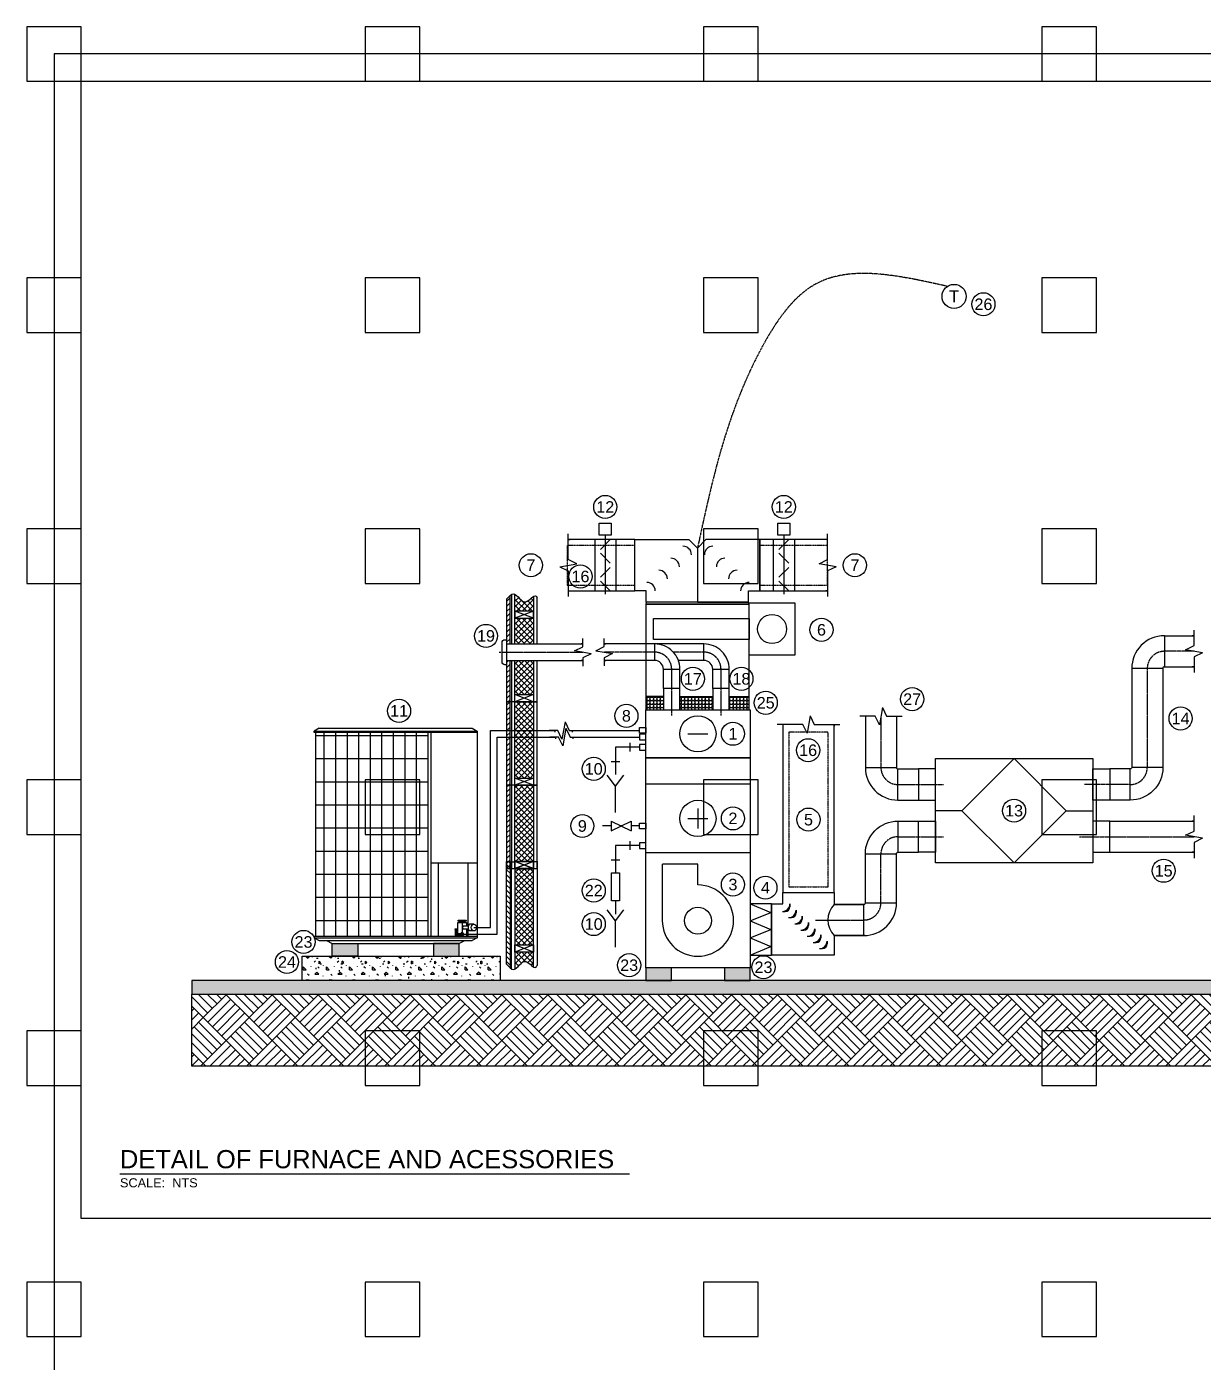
# Model space of a CAD drawing. Header units: millimetres. Extents: x -265298 to 39086, y 16803 to 136893.
# Drawn here: x -53547 to -40405, y 76256 to 91173 of the extents above; entities that cross this region are included whole.
import ezdxf
from ezdxf.enums import TextEntityAlignment as Align
from ezdxf.lldxf.tags import DXFTag

# ---------------------------------------------------------------- set-up
doc = ezdxf.new("R2010")
doc.units = ezdxf.units.MM
doc.header["$LTSCALE"] = 25
doc.linetypes.add('schedules_symbols_notes$0$CENTER2', pattern=[1.125, 0.75, -0.125, 0.125, -0.125])
doc.linetypes.add('schedules_symbols_notes$0$HIDDEN2', pattern=[0.1875, 0.125, -0.0625])
for name, color, linetype in [('schedules_symbols_notes$0$M-ANNO', 11, 'Continuous'), ('schedules_symbols_notes$0$M-CENTER', 33, 'schedules_symbols_notes$0$CENTER2'), ('schedules_symbols_notes$0$M-CONTROLWIRING', 140, 'schedules_symbols_notes$0$CENTER2'), ('schedules_symbols_notes$0$M-DETAIL CLR11', 11, 'Continuous'), ('schedules_symbols_notes$0$M-EQUIPMENT', 3, 'Continuous'), ('schedules_symbols_notes$0$M-HVAC-EXHS-DUCT', 5, 'Continuous'), ('schedules_symbols_notes$0$M-HVAC-RETN-DUCT', 1, 'Continuous'), ('schedules_symbols_notes$0$M-HVAC-SUPP-DUCT', 4, 'Continuous'), ('schedules_symbols_notes$0$M-HVAC-TSTAT', 4, 'Continuous'), ('schedules_symbols_notes$0$M-LEN-ELEV', 7, 'Continuous'), ('schedules_symbols_notes$0$M-PIPE-REFR', 3, 'Continuous'), ('schedules_symbols_notes$0$P-COND-DRAIN', 3, 'schedules_symbols_notes$0$CONDENSATE_DRAIN'), ('schedules_symbols_notes$0$P-NGAS', 2, 'schedules_symbols_notes$0$NAT_GAS')]:
    doc.layers.add(name, color=color, linetype=linetype)
doc.styles.add('schedules_symbols_notes$0$RDZENG', font='micross.ttf', dxfattribs={"height": 2})
doc.styles.add('schedules_symbols_notes$0$RDZENG_0.25', font='micross.ttf', dxfattribs={"height": 4})
doc.styles.add('schedules_symbols_notes$0$Standard', font='arial.ttf')
tags = doc.linetypes.add('schedules_symbols_notes$0$CONDENSATE_DRAIN', pattern='A,2,-0.2,["CD",schedules_symbols_notes$0$Standard,S=0.08,R=0,X=-0.08,Y=-0.04],-0.2', length=2.4).pattern_tags.tags
tags[6] = DXFTag(74, 10)
tags = doc.linetypes.add('schedules_symbols_notes$0$NAT_GAS', pattern='A,2,-0.1,["G",schedules_symbols_notes$0$Standard,S=0.08,R=0,X=0,Y=-0.04],-0.2', length=2.3).pattern_tags.tags
tags[6] = DXFTag(74, 10)
pattern_1 = [(315, (-66715.66, 76651.626), (38.709612, -9e-15), [15.87566, -38.868]), (0, (-66704.435, 76640.4), (38.7096, 38.7096), [16.25803, -22.45157]), (45, (-66688.177, 76640.4), (0, 38.709612), [15.87566, -38.868]), (135, (-66676.95, 76667.884), (-38.709612, 5e-15), [15.87566, -38.868]), (225, (-66704.435, 76679.11), (-7e-15, -38.709612), [15.87566, -38.868]), (270, (-66715.66, 76667.884), (38.7096, -38.7096), [16.25803, -22.45157])]
pattern_2 = [(0, (-66715.66, 76769), (258.064, 258.064), [32.258, -225.806]), (90, (-66715.66, 76769), (-258.064, 258.064), [32.258, -225.806]), (135, (-66683.4, 76769.01), (-258.064, 2e-14), [45.6197, -319.338]), (0, (-66683.4, 76914.17), (258.064, 258.064), [32.258, -225.806]), (45, (-66667.27, 76898.04), (0, 258.064), [22.8098, -342.1478]), (135, (-66667.27, 76898.04), (-258.064, 2e-14), [22.8098, -342.1478]), (0, (-66586.63, 76978.69), (258.064, 258.064), [45.6197, -212.4443]), (45, (-66586.63, 76978.69), (0, 258.064), [32.258, -332.6996]), (135, (-66541.01, 76978.69), (-258.064, 2e-14), [32.258, -332.6996]), (90, (-66538.24, 76833.53), (-258.064, 258.064), [32.258, -225.806]), (45, (-66538.24, 76833.53), (0, 258.064), [22.8098, -342.1478]), (135, (-66522.11, 76849.65), (-258.064, 2e-14), [22.8098, -342.1478]), (0, (-66683.4, 76833.53), (258.064, 258.064), [16.129, -216.1286]), (0, (-66489.85, 76898.04), (258.064, 258.064), [16.129, -216.1286]), (90, (-66570.5, 76930.3), (-258.064, 258.064), [16.129, -216.1286]), (135, (-66538.24, 76785.14), (-258.064, 2e-14), [22.8098, -342.1478]), (135, (-66651.14, 76962.56), (-258.064, 2e-14), [22.8098, -342.1478]), (45, (-66594.7, 76853.69), (0, 258.064), [22.8098, -342.1478]), (90, (-66626.95, 76801.27), (-258.064, 258.064), [4.0322, -254.0317]), (90, (-66614.85, 76910.14), (-258.064, 258.064), [4.0322, -254.0317]), (90, (-66493.9, 76954.5), (-258.064, 258.064), [4.0322, -254.0317]), (90, (-66489.85, 76817.4), (-258.064, 258.064), [4.0322, -254.0317])]

# ---------------------------------------------------------------- blocks, each defined once
blk = doc.blocks.new('*U319')
at = {"layer": 'Defpoints'}
blk.add_lwpolyline([(-304.8, -304.8), (304.8, -304.8), (304.8, 304.8), (-304.8, 304.8)], close=True, dxfattribs=at)
blk = doc.blocks.new('*U321')
at = {"layer": 'Defpoints', "color": 0, "linetype": 'ByBlock', "lineweight": -2, "transparency": 16777216}
for p in [(0, 28041), (3780, 28041), (7559, 28041), (11339, 28041), (0, 25237), (3780, 25237), (7559, 25237), (11339, 25237), (0, 22433), (3780, 22433), (7559, 22433), (11339, 22433), (0, 19629), (3780, 19629), (7559, 19629), (11339, 19629), (0, 16825), (3780, 16825), (7559, 16825), (11339, 16825), (0, 14021), (3780, 14021), (7559, 14021), (11339, 14021)]:
    blk.add_blockref('*U319', p, dxfattribs=at)
blk = doc.blocks.new('schedules_symbols_notes$0$A$C5ACE41DD')
h = blk.add_hatch()
h.set_pattern_fill('INSULATION', color=256, scale=10, style=0)
h.set_pattern_definition([(45, (-14703.144, -5394.925), (-25.14472, 25.14472), []), (135, (-14703.144, -5394.925), (-25.14472, -25.14472), [])])
h.paths.add_polyline_path([(82, 734), (-82, 734), (-82, 63), (82, 63)])
edge = h.paths.add_edge_path()
edge.add_line((82, 796), (82, 928))
edge.add_spline(control_points=[(82, 928), (62, 917), (-2, 833), (-52, 930), (-82, 945)], knot_values=[91.647441, 91.647441, 91.647441, 91.647441, 165.163231, 279.58537, 279.58537, 279.58537, 279.58537], degree=3, periodic=0)
edge.add_line((-82, 945), (-82, 796))
edge.add_line((-82, 796), (82, 796))
h = blk.add_hatch()
h.set_pattern_fill('ANSI31', color=256, scale=10, style=0)
h.set_pattern_definition([(45, (-14703.144, -5394.925), (-22.45064, 22.45064), [])])
edge = h.paths.add_edge_path()
edge.add_line((-156, 902), (-156, 0))
edge.add_line((-156, 0), (-125, 0))
edge.add_line((-125, 0), (-125, 935))
for p, q in [((82, 734), (-82, 796)), ((82, 796), (-82, 734)), ((82, 63), (-82, 0)), ((82, 0), (-82, 63))]:
    blk.add_line(p, q)
for points in [[(-113, 943), (-113, 2), (-82, 2), (-82, 945)], [(-156, 902), (-156, 0), (-125, 0), (-125, 935)], [(82, 928), (82, 0), (113, 0), (113, 913)]]:
    blk.add_lwpolyline(points)
for points in [[(82, 796), (-82, 796), (-82, 734), (82, 734)], [(82, 0), (-82, 0), (-82, 63), (82, 63)]]:
    blk.add_lwpolyline(points, close=True)
blk.add_spline([(-156, 902), (-93, 948), (14, 879), (103, 928), (113, 913)], degree=3)
blk = doc.blocks.new('*U212')
for p, q in [((7, 0), (-2, 0)), ((8.47, -3.03), (7, 0)), ((9.53, 3.03), (8.47, -3.03)), ((9.53, 3.03), (11, 0)), ((11, 0), (20, 0))]:
    blk.add_line(p, q)
at = {"layer": 'Defpoints', "color": 123}
for p, q in [((0, 0), (0, -0.64)), ((18, 0), (18, -0.64))]:
    blk.add_line(p, q, dxfattribs=at)
blk = doc.blocks.new('schedules_symbols_notes$0$PIPE ELBOW')
at = {"linetype": 'Continuous'}
for p, q in [((-1.5, 5), (1.5, 5)), ((5, 1.5), (5, -1.5))]:
    blk.add_line(p, q, dxfattribs=at)
blk = doc.blocks.new('schedules_symbols_notes$0$A$C5ACE2627')
at = {"layer": 'schedules_symbols_notes$0$M-LEN-ELEV', "color": 0}
for p, q in [((-13.25, 37.25), (-14.12, 36.75)), ((-13.25, 37.25), (13.25, 37.25)), ((13.25, 37.25), (14.12, 36.75)), ((-14.12, 36.5), (-14.12, 36.75)), ((-13.88, 36.5), (-13.88, 1.25)), ((14.12, 36.75), (14.12, 36.5)), ((14.12, 36.5), (14.12, 1)), ((-14.12, 1.25), (-14.12, 1)), ((-14.12, 1), (-13.25, 0.5)), ((-12, 0.5), (-11, 0)), ((-11, 0), (11, 0)), ((12, 0.5), (11, 0)), ((14.12, 1), (13.25, 0.5))]:
    blk.add_line(p, q, dxfattribs=at)
at = {"layer": 'schedules_symbols_notes$0$M-LEN-ELEV', "color": 11}
for p, q in [((-14.12, 36.75), (14.12, 36.75)), ((14.12, 36.5), (-14.12, 36.5)), ((-13.88, 36), (5.56, 36)), ((-12.44, 36.5), (-12.44, 1.25)), ((-10.44, 36.5), (-10.44, 1.25)), ((-8.44, 36.5), (-8.44, 1.25)), ((-6.44, 36.5), (-6.44, 1.25)), ((-4.44, 36.5), (-4.44, 1.25)), ((-2.44, 36.5), (-2.44, 1.25)), ((-0.44, 36.5), (-0.44, 1.25)), ((1.56, 36.5), (1.56, 1.25)), ((3.56, 36.5), (3.56, 1.25)), ((5.56, 36.5), (5.56, 1.25)), ((6.06, 36.5), (6.06, 1.25)), ((-13.88, 32), (5.56, 32)), ((-13.88, 28), (5.56, 28)), ((-13.88, 24), (5.56, 24)), ((-13.88, 20), (5.56, 20)), ((-13.88, 16), (5.56, 16)), ((14.12, 13.88), (6.06, 13.88)), ((7.34, 13.88), (7.34, 1.24)), ((-13.88, 12), (5.56, 12)), ((12.5, 13.87), (12.5, 3)), ((-13.88, 8), (5.56, 8)), ((-13.88, 4), (5.56, 4)), ((10.34, 2.54), (10.34, 2.41)), ((10.39, 2.41), (10.39, 2.37)), ((10.46, 2.37), (10.46, 1.25)), ((10.53, 2.41), (10.53, 2.37)), ((10.57, 2.54), (10.57, 2.41)), ((10.89, 3.84), (12.09, 3.84)), ((11.06, 4.04), (11.06, 3.84)), ((11.51, 3.63), (11.51, 1.84)), ((12.56, 3), (11.68, 3)), ((12.56, 2.5), (11.68, 2.5)), ((11.91, 4.04), (11.91, 3.84)), ((12.09, 3.84), (12.09, 3.84)), ((12.5, 2.5), (12.5, 1.27)), ((13.53, 3.34), (12.78, 3.34)), ((-14.12, 1.25), (14.12, 1.25)), ((-14.12, 1), (14.12, 1)), ((-13.25, 0.5), (13.25, 0.5)), ((11.27, 1.69), (10.52, 1.69)), ((11.27, 1.44), (10.52, 1.44)), ((11.59, 1.84), (11.34, 1.84)), ((11.59, 1.29), (11.34, 1.29)), ((13.53, 2.16), (12.78, 2.16))]:
    blk.add_line(p, q, dxfattribs=at)
for points in [[(10.65, 1.69), (10.65, 2.37), (10.27, 2.37), (10.27, 1.25), (10.65, 1.25), (10.65, 1.44)], [(10.74, 1.69), (10.74, 3.63), (12.27, 3.63), (12.27, 3)], [(12.27, 2.5), (12.27, 1.25)]]:
    blk.add_lwpolyline(points, dxfattribs=at)
for points in [[(10.31, 2.54), (10.6, 2.54), (10.6, 2.41), (10.31, 2.41)], [(10.78, 4.04), (12.18, 4.04), (12.18, 3.84), (10.78, 3.84)], [(10.97, 3.63), (12, 3.63), (12, 3.84), (10.97, 3.84)]]:
    blk.add_lwpolyline(points, close=True, dxfattribs=at)
for centre, radius, start, end in [((11.91, 2.75), 0.341, 132.8158, 227.1842), ((13.33, 2.75), 0.806, 133.2894, 226.7106), ((10.69, 1.57), 0.206, 142.7309, 217.2691), ((11.76, 1.57), 0.504, 147.0591, 212.9409)]:
    blk.add_arc(centre, radius, start, end, dxfattribs=at)
for centre, major_axis, ratio in [((13.53, 2.75), (0, -0.587), 0.767144), ((11.59, 1.57), (0, -0.274), 0.416927)]:
    blk.add_ellipse(centre, major_axis=major_axis, ratio=ratio, dxfattribs=at)
blk = doc.blocks.new('*U211')
for p, q in [((1, 0), (-2, 0)), ((2.47, -3.03), (1, 0)), ((3.53, 3.03), (2.47, -3.03)), ((3.53, 3.03), (5, 0)), ((5, 0), (8, 0))]:
    blk.add_line(p, q)
at = {"layer": 'Defpoints', "color": 123}
for p, q in [((0, 0), (0, -0.64)), ((6, 0), (6, -0.64))]:
    blk.add_line(p, q, dxfattribs=at)
blk = doc.blocks.new('schedules_symbols_notes$0$KEYED NOTE_0.25')
at = {"layer": 'schedules_symbols_notes$0$M-ANNO'}
blk.add_circle((0, 0), 4, dxfattribs=at)
at = {"layer": 'schedules_symbols_notes$0$M-ANNO', "style": 'schedules_symbols_notes$0$RDZENG_0.25'}
blk.add_attdef('#', text='', height=4, dxfattribs=at).set_placement((0, 0), align=Align.MIDDLE_CENTER)
blk = doc.blocks.new('*U213')
for p, q in [((3.5, 0), (-2, 0)), ((4.97, -3.03), (3.5, 0)), ((6.03, 3.03), (4.97, -3.03)), ((6.03, 3.03), (7.5, 0)), ((7.5, 0), (13, 0))]:
    blk.add_line(p, q)
at = {"layer": 'Defpoints', "color": 123}
for p, q in [((0, 0), (0, -0.64)), ((11, 0), (11, -0.64))]:
    blk.add_line(p, q, dxfattribs=at)
blk = doc.blocks.new('schedules_symbols_notes$0$A$C5ACE41D7')
h = blk.add_hatch()
h.set_pattern_fill('ANSI31', color=256, scale=10, style=0)
h.set_pattern_definition([(45, (-14703.144, -6128.736), (-22.45064, 22.45064), [])])
edge = h.paths.add_edge_path()
edge.add_line((-156, 0), (-156, -734))
edge.add_line((-156, -734), (-125, -734))
edge.add_line((-125, -734), (-125, 0))
h = blk.add_hatch()
h.set_pattern_fill('INSULATION', color=256, scale=10, style=0)
h.set_pattern_definition([(45, (-14703.144, -6128.736), (-25.14472, 25.14472), []), (135, (-14703.144, -6128.736), (-25.14472, -25.14472), [])])
h.paths.add_polyline_path([(82, 0), (-82, 0), (-82, -671), (82, -671)])
for p, q in [((113, 0), (-156, 0)), ((82, -671), (-82, -734)), ((82, -734), (-82, -671))]:
    blk.add_line(p, q)
for points in [[(-156, 0), (-156, -734), (-125, -734), (-125, 0)], [(-113, 0), (-113, -732), (-82, -732), (-82, 0)], [(-82, 0), (82, 0)], [(82, 0), (82, -734), (113, -734), (113, 0)]]:
    blk.add_lwpolyline(points)
blk.add_lwpolyline([(82, -734), (-82, -734), (-82, -671), (82, -671)], close=True)
blk = doc.blocks.new('*U208')
blk.add_wipeout([(0.0689, -0.0344), (0.0689, 0.0344), (-0.0689, -0.0344), (-0.0689, 0.0344)])
for p, q in [((-0.0689, 0.0344), (-0.0689, -0.0344)), ((-0.0689, -0.0344), (0.0689, 0.0344)), ((-0.0689, 0.0344), (0.0689, -0.0344)), ((0.0689, 0.0344), (0.0689, -0.0344))]:
    blk.add_line(p, q)
blk = doc.blocks.new('schedules_symbols_notes$0$TEMP SENSOR')
blk.add_circle((0, 0), 0.0833)
at = {"color": 11, "insert": (0, 0), "char_height": 0.0833, "attachment_point": 5, "style": 'schedules_symbols_notes$0$Standard'}
blk.add_mtext_dynamic_manual_height_columns('T', width=0.090906, gutter_width=1, heights=[0], dxfattribs=at)
blk = doc.blocks.new('schedules_symbols_notes$0$A$C56AC6403')
at = {"color": 11}
for p, q in [((0, 3), (1.125, 3)), ((3, 0), (3, 1.125))]:
    blk.add_line(p, q, dxfattribs=at)
for centre, radius in [((0, 0), 3), ((1.125, 1.125), 1.875)]:
    blk.add_arc(centre, radius, 0, 90, dxfattribs=at)
blk = doc.blocks.new('*U207')
at = {"layer": 'schedules_symbols_notes$0$M-ANNO'}
blk.add_line((8.5, 9.81), (120.53, 9.81), dxfattribs=at)
at = {"layer": 'schedules_symbols_notes$0$M-ANNO', "style": 'schedules_symbols_notes$0$RDZENG'}
blk.add_attdef('DETAILNAME', text='', height=4, dxfattribs=at).set_placement((8.5, 9.81), align=Align.BOTTOM_LEFT)
blk.add_attdef('SCALE', text='', height=2, dxfattribs=at).set_placement((8.5, 8.81), align=Align.TOP_LEFT)

msp = doc.modelspace()

# ---------------------------------------------------------------- hatches: boundary and pattern name
at = {"layer": 'schedules_symbols_notes$0$M-DETAIL CLR11'}
h = msp.add_hatch(dxfattribs=at)
h.set_pattern_fill('OCTAGONS', color=256, scale=1.27, style=0)
h.set_pattern_definition(pattern_1)
h.paths.add_polyline_path([(-46621, 83693), (-46621, 83544), (-46435, 83544), (-46435, 83693)])
h = msp.add_hatch(dxfattribs=at)
h.set_pattern_fill('OCTAGONS', color=256, scale=1.27, style=0)
h.set_pattern_definition(pattern_1)
h.paths.add_polyline_path([(-45885, 83544), (-45885, 83693), (-46251, 83693), (-46251, 83544)])
h = msp.add_hatch(dxfattribs=at)
h.set_pattern_fill('OCTAGONS', color=256, scale=1.27, style=0)
h.set_pattern_definition(pattern_1)
h.paths.add_polyline_path([(-45700, 83544), (-45478, 83544), (-45478, 83693), (-45700, 83693)])
for points in [[(-50135, 80934), (-49848, 80934), (-49848, 80791), (-50135, 80791)], [(-48716, 80934), (-49003, 80934), (-49003, 80791), (-48716, 80791)], [(-46346, 80662), (-46632, 80662), (-46632, 80519), (-46346, 80519)], [(-45467, 80662), (-45754, 80662), (-45754, 80519), (-45467, 80519)]]:
    msp.add_hatch(color=256, dxfattribs=at).paths.add_polyline_path(points)
h = msp.add_hatch(dxfattribs=at)
h.set_pattern_fill('CONCRETE1', color=256, scale=12.7, style=0)
h.set_pattern_definition(pattern_2)
h.paths.add_polyline_path([(-50472, 80791), (-48258, 80791), (-48258, 80519), (-50472, 80519)])
h = msp.add_hatch(dxfattribs=at)
h.set_pattern_fill('CONCRETE1', color=256, scale=12.7, style=0)
h.set_pattern_definition(pattern_2)
h.paths.add_polyline_path([(-39163, 80519), (-51704, 80519), (-51704, 80369), (-39163, 80369)])
h = msp.add_hatch(dxfattribs=at)
h.set_pattern_fill('EARTH2', color=256, scale=38.1, style=0)
h.set_pattern_definition([(45, (-66715.66, 76769), (0, 513.2216), [362.9025, -362.9025]), (45, (-66767, 76820.33), (0, 513.2216), [362.9025, -362.9025]), (45, (-66818.3, 76871.65), (0, 513.2216), [362.9025, -362.9025]), (45, (-66869.63, 76922.98), (0, 513.2216), [362.9025, -362.9025]), (45, (-66920.95, 76974.3), (0, 513.2216), [362.9025, -362.9025]), (45, (-66972.27, 77025.62), (0, 513.2216), [362.9025, -362.9025]), (135, (-66715.66, 76769), (-513.2216, 3e-14), [362.9025, -362.9025]), (135, (-66767, 76717.7), (-513.2216, 3e-14), [362.9025, -362.9025]), (135, (-66818.3, 76666.37), (-513.2216, 3e-14), [362.9025, -362.9025]), (135, (-66869.63, 76615.04), (-513.2216, 3e-14), [362.9025, -362.9025]), (135, (-66920.95, 76563.72), (-513.2216, 3e-14), [362.9025, -362.9025]), (135, (-66972.27, 76512.4), (-513.2216, 3e-14), [362.9025, -362.9025])])
h.paths.add_polyline_path([(-51704, 80369), (-39163, 80369), (-39163, 79562), (-51704, 79562)])

# ---------------------------------------------------------------- linework, layer by layer
at = {"layer": 'Defpoints', "color": 255}
msp.add_lwpolyline([(-53242, 62827), (-15447, 62827), (-15447, 90869), (-53242, 90869)], close=True, dxfattribs=at)
at = {"layer": 'schedules_symbols_notes$0$M-CENTER', "color": 11}
msp.add_line((-41789, 82126), (-40509, 82126), dxfattribs=at)
at = {"layer": 'schedules_symbols_notes$0$M-CENTER'}
for points in [[(-46343, 83479), (-46343, 83997, 0.414214), (-46533, 84187), (-47098, 84187)], [(-45792, 83479), (-45792, 83997, 0.414214), (-45983, 84187), (-46324, 84187)]]:
    msp.add_lwpolyline(points, format="xyb", dxfattribs=at)
at = {"layer": 'schedules_symbols_notes$0$M-CENTER', "color": 11}
for points in [[(-40509, 84197), (-40840, 84197, 0.414214), (-41031, 84006), (-41031, 82899, -0.414214), (-41221, 82709), (-41731, 82709)], [(-44006, 83453), (-44006, 82899, 0.414214), (-43816, 82709), (-43307, 82709)], [(-44735, 81196), (-44197, 81196, 0.414214), (-44006, 81386), (-44006, 81935, -0.414214), (-43816, 82126), (-43307, 82126)]]:
    msp.add_lwpolyline(points, format="xyb", dxfattribs=at)
at = {"layer": 'schedules_symbols_notes$0$M-CONTROLWIRING', "ltscale": 0.5}
msp.add_spline([(-43264, 88273), (-44768, 88280), (-45337, 87589), (-46055, 85349)], degree=3, dxfattribs=at)
at = {"layer": 'schedules_symbols_notes$0$M-DETAIL CLR11'}
for p, q in [((-46251, 83693), (-45885, 83693)), ((-45700, 83693), (-45478, 83693)), ((-46971, 82691), (-47065, 82815)), ((-46971, 82691), (-46877, 82815)), ((-46971, 82398), (-46971, 82691)), ((-46971, 81187), (-47065, 81311)), ((-46971, 81187), (-46877, 81311)), ((-46971, 80893), (-46971, 81187))]:
    msp.add_line(p, q, dxfattribs=at)
at = {"layer": 'schedules_symbols_notes$0$M-DETAIL CLR11', "linetype": 'schedules_symbols_notes$0$HIDDEN2'}
for points in [[(-47509, 85379), (-47509, 84937), (-46754, 84937), (-46754, 85379)], [(-45357, 85379), (-45357, 84937), (-44601, 84937), (-44601, 85379)], [(-45035, 81568), (-44594, 81568), (-44594, 83294), (-45035, 83294)]]:
    msp.add_lwpolyline(points, close=True, dxfattribs=at)
at = {"layer": 'schedules_symbols_notes$0$M-DETAIL CLR11'}
msp.add_lwpolyline([(-46435, 83693), (-46621, 83693), (-46621, 83544), (-46251, 83544)], dxfattribs=at)
for points in [[(-46632, 83281), (-46704, 83281), (-46704, 83345), (-46632, 83345)], [(-46632, 83271), (-46704, 83271), (-46704, 83207), (-46632, 83207)], [(-47017, 81724), (-46925, 81724), (-46925, 81410), (-47017, 81410)], [(-50135, 80934), (-49848, 80934), (-49848, 80791), (-50135, 80791)], [(-48716, 80934), (-49003, 80934), (-49003, 80791), (-48716, 80791)], [(-50472, 80791), (-48258, 80791), (-48258, 80519), (-50472, 80519)], [(-46346, 80662), (-46632, 80662), (-46632, 80519), (-46346, 80519)], [(-45467, 80662), (-45754, 80662), (-45754, 80519), (-45467, 80519)], [(-39163, 80519), (-51704, 80519), (-51704, 80369), (-39163, 80369)], [(-51704, 80369), (-39163, 80369), (-39163, 79562), (-51704, 79562)]]:
    msp.add_lwpolyline(points, close=True, dxfattribs=at)
at = {"layer": 'schedules_symbols_notes$0$M-EQUIPMENT'}
for p, q in [((-47085, 85495), (-47085, 84837)), ((-45091, 85495), (-45091, 84837)), ((-47030, 85444), (-47140, 85335)), ((-45036, 85444), (-45146, 85335)), ((-47030, 85183), (-47140, 85293)), ((-45036, 85183), (-45146, 85293)), ((-47030, 85134), (-47140, 85024)), ((-45036, 85134), (-45146, 85024)), ((-47030, 84872), (-47140, 84982)), ((-45036, 84872), (-45146, 84982)), ((-46162, 83276), (-45938, 83276)), ((-46050, 82443), (-46050, 82219)), ((-43101, 82417), (-43396, 82417)), ((-41936, 82417), (-41641, 82417)), ((-46162, 82331), (-45938, 82331)), ((-46447, 81189), (-46447, 81820)), ((-46050, 81820), (-46447, 81820)), ((-46050, 81587), (-46050, 81820)), ((-45467, 81376), (-45236, 81281)), ((-45467, 81185), (-45236, 81281)), ((-45467, 81185), (-45236, 81090)), ((-45467, 80995), (-45236, 81090)), ((-45467, 80995), (-45236, 80900)), ((-45467, 80804), (-45236, 80900))]:
    msp.add_line(p, q, dxfattribs=at)
for points in [[(-47153, 85630), (-47018, 85630), (-47018, 85495), (-47153, 85495)], [(-45158, 85630), (-45024, 85630), (-45024, 85495), (-45158, 85495)], [(-47202, 84872), (-46963, 84872), (-46963, 85444), (-47202, 85444)], [(-45208, 84872), (-44969, 84872), (-44969, 85444), (-45208, 85444)], [(-45478, 84738), (-44966, 84738), (-44966, 84154), (-45478, 84154)], [(-46547, 84562), (-45478, 84562), (-45478, 84330), (-46547, 84330)], [(-46632, 83544), (-45467, 83544), (-45467, 83007), (-46632, 83007)], [(-46632, 83007), (-45467, 83007), (-45467, 80662), (-46632, 80662)], [(-41641, 83000), (-41641, 81835), (-43396, 81835), (-43396, 83000)], [(-41936, 82417), (-42519, 83000), (-43101, 82417), (-42519, 81835)], [(-43396, 82883), (-43587, 82883), (-43587, 82535), (-43396, 82535)], [(-41641, 82883), (-41450, 82883), (-41450, 82535), (-41641, 82535)], [(-46632, 82716), (-45467, 82716), (-45467, 81946), (-46632, 81946)], [(-43396, 81952), (-43587, 81952), (-43587, 82300), (-43396, 82300)], [(-41641, 81952), (-41450, 81952), (-41450, 82300), (-41641, 82300)], [(-45467, 80804), (-45227, 80804), (-45227, 81376), (-45467, 81376)]]:
    msp.add_lwpolyline(points, close=True, dxfattribs=at)
for centre, radius in [((-45222, 84446), 162), ((-46050, 83276), 202), ((-46050, 82331), 202), ((-46050, 81189), 151)]:
    msp.add_circle(centre, radius, dxfattribs=at)
msp.add_arc((-46050, 81189), 398, 180, 90, dxfattribs=at)
at = {"layer": 'schedules_symbols_notes$0$M-HVAC-EXHS-DUCT', "linetype": 'Continuous'}
for p, q in [((-46533, 84095), (-46533, 84279)), ((-46435, 83997), (-46251, 83997)), ((-44180, 82899), (-43832, 82899)), ((-43816, 82535), (-43816, 82883)), ((-41450, 82300), (-40508, 82300)), ((-41450, 81952), (-40508, 81952))]:
    msp.add_line(p, q, dxfattribs=at)
for points in [[(-46251, 83782), (-46251, 83997, 0.414214), (-46533, 84279), (-47098, 84279)], [(-46435, 83782), (-46435, 83997, 0.414214), (-46533, 84095), (-47098, 84095)], [(-44180, 83453), (-44180, 82899, 0.414214), (-43816, 82535), (-43587, 82535)], [(-43832, 83453), (-43832, 82899, 0.414214), (-43816, 82883), (-43587, 82883)]]:
    msp.add_lwpolyline(points, format="xyb", dxfattribs=at)
msp.add_lwpolyline([(-46435, 83544), (-46251, 83544), (-46251, 83782), (-46435, 83782)], close=True, dxfattribs=at)
at = {"layer": 'schedules_symbols_notes$0$M-HVAC-RETN-DUCT', "linetype": 'Continuous'}
for p, q in [((-45100, 81376), (-45100, 81503)), ((-44529, 81503), (-44529, 81370)), ((-45227, 81376), (-45227, 80804)), ((-45227, 81376), (-45100, 81376)), ((-44187, 81370), (-44529, 81370)), ((-44187, 81022), (-44529, 81022)), ((-44529, 81022), (-44529, 80804)), ((-44529, 80804), (-45227, 80804))]:
    msp.add_line(p, q, dxfattribs=at)
for points in [[(-45100, 83380), (-45100, 81503), (-44529, 81503), (-44529, 82535)], [(-44529, 82535), (-44529, 83380)]]:
    msp.add_lwpolyline(points, dxfattribs=at)
msp.add_arc((-44346, 81196), 252, 136.4049, 223.5951, dxfattribs=at)
at = {"layer": 'schedules_symbols_notes$0$M-HVAC-SUPP-DUCT', "linetype": 'Continuous'}
for p, q in [((-40840, 84371), (-40508, 84371)), ((-40840, 84371), (-40840, 84023)), ((-40857, 84006), (-41205, 84006)), ((-40840, 84023), (-40508, 84023)), ((-41221, 82535), (-41221, 82883)), ((-40857, 82899), (-41205, 82899)), ((-43816, 82300), (-43816, 81952)), ((-44180, 81935), (-43832, 81935)), ((-44197, 81022), (-44197, 81370)), ((-44180, 81386), (-43832, 81386))]:
    msp.add_line(p, q, dxfattribs=at)
at = {"layer": 'schedules_symbols_notes$0$M-HVAC-SUPP-DUCT'}
for p, q in [((-45983, 84095), (-45983, 84279)), ((-45885, 83997), (-45700, 83997))]:
    msp.add_line(p, q, dxfattribs=at)
at = {"layer": 'schedules_symbols_notes$0$M-HVAC-SUPP-DUCT', "linetype": 'Continuous'}
for points in [[(-47498, 84872), (-46754, 84872), (-46754, 85444), (-47498, 85444)], [(-44601, 85444), (-45357, 85444), (-45357, 84872), (-44601, 84872)]]:
    msp.add_lwpolyline(points, dxfattribs=at)
for points in [[(-46627, 84745), (-46627, 84872), (-46754, 84872), (-46754, 85444), (-46150, 85444), (-46055, 85349), (-46055, 84745), (-45484, 84745), (-45484, 84872), (-45357, 84872), (-45357, 85444), (-45960, 85444), (-46055, 85349), (-46055, 84745), (-46627, 84745), (-46632, 84723), (-45478, 84723), (-45484, 84745)], [(-46632, 83544), (-45478, 83544), (-45478, 84723), (-46632, 84723)]]:
    msp.add_lwpolyline(points, close=True, dxfattribs=at)
for points in [[(-40840, 84371, 0.414214), (-41205, 84006), (-41205, 82899, -0.414214), (-41221, 82883), (-41450, 82883)], [(-40840, 84023, 0.414214), (-40857, 84006), (-40857, 82899, -0.414214), (-41221, 82535), (-41450, 82535)], [(-44529, 81370), (-44197, 81370, 0.414214), (-44180, 81386), (-44180, 81935, -0.414214), (-43816, 82300), (-43587, 82300)], [(-44529, 81022), (-44197, 81022, 0.414214), (-43832, 81386), (-43832, 81935, -0.414214), (-43816, 81952), (-43587, 81952)]]:
    msp.add_lwpolyline(points, format="xyb", dxfattribs=at)
at = {"layer": 'schedules_symbols_notes$0$M-HVAC-SUPP-DUCT'}
for points in [[(-45700, 83782), (-45700, 83997, 0.414214), (-45983, 84279), (-46533, 84279)], [(-45885, 83782), (-45885, 83997, 0.414214), (-45983, 84095), (-46268, 84095)]]:
    msp.add_lwpolyline(points, format="xyb", dxfattribs=at)
msp.add_lwpolyline([(-45885, 83544), (-45700, 83544), (-45700, 83782), (-45885, 83782)], close=True, dxfattribs=at)
at = {"layer": 'schedules_symbols_notes$0$M-HVAC-SUPP-DUCT', "color": 1}
for centre, start, end in [((-46217, 85276), 0, 90), ((-45882, 85276), 90, 180), ((-46352, 85142), 0, 90), ((-45748, 85142), 90, 180), ((-46486, 85007), 0, 90), ((-45613, 85007), 90, 180), ((-46621, 84872), 0, 90), ((-45478, 84872), 90, 180)]:
    msp.add_arc(centre, 95.2, start, end, dxfattribs=at)
at = {"layer": 'schedules_symbols_notes$0$M-PIPE-REFR'}
for points in [[(-48678, 81037), (-48293, 81037), (-48293, 83239), (-47648, 83239)], [(-48553, 81111), (-48366, 81111), (-48366, 83313), (-47648, 83313)], [(-47455, 83313), (-46704, 83313)], [(-47455, 83239), (-46704, 83239)]]:
    msp.add_lwpolyline(points, dxfattribs=at)
at = {"layer": 'schedules_symbols_notes$0$P-COND-DRAIN'}
for p, q in [((-46704, 83125), (-46971, 83125)), ((-46971, 83125), (-46971, 82822)), ((-46704, 82027), (-46971, 82027)), ((-46971, 82027), (-46971, 81724)), ((-46971, 81410), (-46971, 81263))]:
    msp.add_line(p, q, dxfattribs=at)
for points in [[(-46632, 83157), (-46704, 83157), (-46704, 83093), (-46632, 83093)], [(-46632, 82059), (-46704, 82059), (-46704, 81995), (-46632, 81995)]]:
    msp.add_lwpolyline(points, close=True, dxfattribs=at)
at = {"layer": 'schedules_symbols_notes$0$P-NGAS'}
msp.add_line((-46704, 82246), (-47116, 82246), dxfattribs=at)
msp.add_lwpolyline([(-46632, 82214), (-46704, 82214), (-46704, 82278), (-46632, 82278)], close=True, dxfattribs=at)

# ---------------------------------------------------------------- block references
at = {"layer": 'Defpoints'}
msp.add_blockref('*U321', (-53242, 62827), dxfattribs=at)
at = {"layer": 'schedules_symbols_notes$0$M-ANNO'}
for name, p, xscale, yscale, zscale, values in [('schedules_symbols_notes$0$KEYED NOTE_0.25', (-42861, 88073), 32.258, 32.258, 32.258, {'#': '26'}), ('schedules_symbols_notes$0$KEYED NOTE_0.25', (-47085, 85809), 32.258, 32.258, 32.258, {'#': '12'}), ('schedules_symbols_notes$0$KEYED NOTE_0.25', (-45091, 85809), 32.258, 32.258, 32.258, {'#': '12'}), ('schedules_symbols_notes$0$KEYED NOTE_0.25', (-47916, 85158), 32.258, 32.258, 32.258, {'#': '7'}), ('schedules_symbols_notes$0$KEYED NOTE_0.25', (-44297, 85158), 32.258, 32.258, 32.258, {'#': '7'}), ('schedules_symbols_notes$0$KEYED NOTE_0.25', (-47362, 85033), 32.258, 32.258, 32.258, {'#': '16'}), ('schedules_symbols_notes$0$KEYED NOTE_0.25', (-48417, 84369), 32.258, 32.258, 32.258, {'#': '19'}), ('schedules_symbols_notes$0$KEYED NOTE_0.25', (-44670, 84437), 32.258, 32.258, 32.258, {'#': '6'}), ('schedules_symbols_notes$0$KEYED NOTE_0.25', (-46106, 83890), 32.258, 32.258, 32.258, {'#': '17'}), ('schedules_symbols_notes$0$KEYED NOTE_0.25', (-45564, 83890), 32.258, 32.258, 32.258, {'#': '18'}), ('schedules_symbols_notes$0$KEYED NOTE_0.25', (-45293, 83622), 32.258, 32.258, 32.258, {'#': '25'}), ('schedules_symbols_notes$0$KEYED NOTE_0.25', (-43657, 83663), 32.258, 32.258, 32.258, {'#': '27'}), ('schedules_symbols_notes$0$KEYED NOTE_0.25', (-49388, 83532), 32.258, 32.258, 32.258, {'#': '11'}), ('schedules_symbols_notes$0$KEYED NOTE_0.25', (-46849, 83476), 32.258, 32.258, 32.258, {'#': '8'}), ('schedules_symbols_notes$0$KEYED NOTE_0.25', (-40659, 83447), 32.258, 32.258, 32.258, {'#': '14'}), ('schedules_symbols_notes$0$KEYED NOTE_0.25', (-45659, 83276), 32.258, 32.258, 32.258, {'#': '1'}), ('schedules_symbols_notes$0$KEYED NOTE_0.25', (-44819, 83092), 32.258, 32.258, 32.258, {'#': '16'}), ('schedules_symbols_notes$0$KEYED NOTE_0.25', (-47214, 82884), 32.258, 32.258, 32.258, {'#': '10'}), ('schedules_symbols_notes$0$KEYED NOTE_0.25', (-42519, 82417), 32.258, 32.258, 32.258, {'#': '13'}), ('schedules_symbols_notes$0$KEYED NOTE_0.25', (-47341, 82246), 32.258, 32.258, 32.258, {'#': '9'}), ('schedules_symbols_notes$0$KEYED NOTE_0.25', (-45659, 82331), 32.258, 32.258, 32.258, {'#': '2'}), ('schedules_symbols_notes$0$KEYED NOTE_0.25', (-44815, 82317), 32.258, 32.258, 32.258, {'#': '5'}), ('schedules_symbols_notes$0$KEYED NOTE_0.25', (-40848, 81746), 32.258, 32.258, 32.258, {'#': '15'}), ('schedules_symbols_notes$0$KEYED NOTE_0.25', (-47214, 81525), 32.258, 32.258, 32.258, {'#': '22'}), ('schedules_symbols_notes$0$KEYED NOTE_0.25', (-45659, 81592), 32.258, 32.258, 32.258, {'#': '3'}), ('schedules_symbols_notes$0$KEYED NOTE_0.25', (-45296, 81557), 32.258, 32.258, 32.258, {'#': '4'}), ('schedules_symbols_notes$0$KEYED NOTE_0.25', (-47214, 81151), 32.258, 32.258, 32.258, {'#': '10'}), ('schedules_symbols_notes$0$KEYED NOTE_0.25', (-50455, 80951), 32.258, 32.258, 32.258, {'#': '23'}), ('schedules_symbols_notes$0$KEYED NOTE_0.25', (-50640, 80727), 32.258, 32.258, 32.258, {'#': '24'}), ('schedules_symbols_notes$0$KEYED NOTE_0.25', (-46818, 80691), 32.258, 32.258, 32.258, {'#': '23'}), ('schedules_symbols_notes$0$KEYED NOTE_0.25', (-45318, 80668), 32.258, 32.258, 32.258, {'#': '23'}), ('*U207', (-52937, 77864), 50.8, 50.8, 50.8, {'DETAILNAME': 'DETAIL OF FURNACE AND ACESSORIES', 'SCALE': 'SCALE:  NTS'})]:
    msp.add_blockref(name, p, dxfattribs=dict(at, xscale=xscale, yscale=yscale, zscale=zscale)).add_auto_attribs(values)
at = {"layer": 'schedules_symbols_notes$0$M-DETAIL CLR11', "xscale": 1.27, "yscale": 1.27, "zscale": 1.27}
for name, p in [('schedules_symbols_notes$0$A$C5ACE41DD', (-47989, 83634)), ('schedules_symbols_notes$0$A$C5ACE41D7', (-47989, 83634)), ('schedules_symbols_notes$0$A$C5ACE41D7', (-47989, 82702))]:
    msp.add_blockref(name, p, dxfattribs=at)
at = {"layer": 'schedules_symbols_notes$0$M-DETAIL CLR11'}
for name, p, xscale, yscale, zscale, rotation in [('schedules_symbols_notes$0$PIPE ELBOW', (-46971, 83125), 32.258, 32.258, 32.258, 270), ('schedules_symbols_notes$0$PIPE ELBOW', (-46971, 82027), 32.258, 32.258, 32.258, 270), ('schedules_symbols_notes$0$A$C5ACE41DD', (-47989, 81849), -1.27, 1.27, 1.27, 180), ('schedules_symbols_notes$0$A$C56AC6403', (-45107, 81376), 28.21153959630071, 28.21153959630071, 28.21153959630071, 270), ('schedules_symbols_notes$0$A$C56AC6403', (-45038, 81307), 28.21153959630071, 28.21153959630071, 28.21153959630071, 270), ('schedules_symbols_notes$0$A$C56AC6403', (-44969, 81238), 28.21153959630071, 28.21153959630071, 28.21153959630071, 270), ('schedules_symbols_notes$0$A$C56AC6403', (-44899, 81168), 28.21153959630071, 28.21153959630071, 28.21153959630071, 270), ('schedules_symbols_notes$0$A$C56AC6403', (-44830, 81099), 28.21153959630071, 28.21153959630071, 28.21153959630071, 270), ('schedules_symbols_notes$0$A$C56AC6403', (-44761, 81030), 28.21153959630071, 28.21153959630071, 28.21153959630071, 270), ('schedules_symbols_notes$0$A$C56AC6403', (-44692, 80961), 28.21153959630071, 28.21153959630071, 28.21153959630071, 270)]:
    msp.add_blockref(name, p, dxfattribs=dict(at, xscale=xscale, yscale=yscale, zscale=zscale, rotation=rotation))
at = {"layer": 'schedules_symbols_notes$0$M-EQUIPMENT', "xscale": 64.51599999999999, "yscale": 64.51599999999999, "zscale": 64.51599999999999}
msp.add_blockref('schedules_symbols_notes$0$A$C5ACE2627', (-49425, 80934), dxfattribs=at)
at = {"layer": 'schedules_symbols_notes$0$M-HVAC-EXHS-DUCT', "linetype": 'Continuous'}
for name, p, xscale, yscale, zscale, rotation in [('*U211', (-47097, 84095), 30.77169768590598, 30.77169768590598, 30.77169768590598, 90), ('*U213', (-40509, 82300), 31.65455914217181, 31.65455914217181, 31.65455914217181, 270)]:
    msp.add_blockref(name, p, dxfattribs=dict(at, xscale=xscale, yscale=yscale, zscale=zscale, rotation=rotation))
at = {"layer": 'schedules_symbols_notes$0$M-HVAC-EXHS-DUCT', "linetype": 'Continuous', "xscale": 31.65455914217181, "yscale": 31.65455914217181, "zscale": 31.65455914217181}
msp.add_blockref('*U213', (-44180, 83473), dxfattribs=at)
at = {"layer": 'schedules_symbols_notes$0$M-HVAC-RETN-DUCT', "linetype": 'Continuous', "xscale": 31.74999999999995, "yscale": 31.74999999999995, "zscale": 31.74999999999995}
msp.add_blockref('*U212', (-45100, 83380), dxfattribs=at)
at = {"layer": 'schedules_symbols_notes$0$M-HVAC-SUPP-DUCT', "linetype": 'Continuous'}
for name, p, xscale, yscale, zscale, rotation in [('*U212', (-47498, 85444), -31.75, 31.75, 31.75, 89.99999999999993), ('*U212', (-44601, 85444), 31.75, 31.75, 31.75, 270), ('*U213', (-40509, 84371), 31.65455914217181, 31.65455914217181, 31.65455914217181, 270)]:
    msp.add_blockref(name, p, dxfattribs=dict(at, xscale=xscale, yscale=yscale, zscale=zscale, rotation=rotation))
at = {"layer": 'schedules_symbols_notes$0$M-HVAC-TSTAT', "xscale": 1612.9, "yscale": 1612.9, "zscale": 1612.9}
msp.add_blockref('schedules_symbols_notes$0$TEMP SENSOR', (-43189, 88161), dxfattribs=at)
at = {"layer": 'schedules_symbols_notes$0$M-PIPE-REFR', "xscale": 32.258, "yscale": 32.258, "zscale": 32.258}
for p in [(-47648, 83313), (-47639, 83239)]:
    msp.add_blockref('*U211', p, dxfattribs=at)

# ---------------------------------------------------------------- next in the draw order: block references
at = {"layer": 'schedules_symbols_notes$0$M-DETAIL CLR11', "xscale": 1612.9, "yscale": 1612.9, "zscale": 1612.9}
msp.add_blockref('*U208', (-46908, 82246), dxfattribs=at)

# ---------------------------------------------------------------- next in the draw order: wipeouts: each hides what was drawn before it
msp.add_wipeout([(-48188, 84279), (-47335, 84279), (-47334, 84095), (-48188, 84095)]).dxf.layer = 'schedules_symbols_notes$0$M-DETAIL CLR11'

# ---------------------------------------------------------------- next in the draw order: linework, layer by layer
at = {"layer": 'schedules_symbols_notes$0$M-ANNO'}
msp.add_lwpolyline([(-52937, 90564), (-32977, 90564), (-32977, 77864), (-52937, 77864)], close=True, dxfattribs=at)
at = {"layer": 'schedules_symbols_notes$0$M-CENTER'}
msp.add_lwpolyline([(-48271, 84187), (-47334, 84187)], dxfattribs=at)
at = {"layer": 'schedules_symbols_notes$0$M-DETAIL CLR11'}
msp.add_lwpolyline([(-48188, 84047), (-48205, 84047, -0.414214), (-48237, 84080), (-48237, 84294, -0.414214), (-48205, 84327), (-48188, 84327)], format="xyb", close=True, dxfattribs=at)
at = {"layer": 'schedules_symbols_notes$0$M-HVAC-EXHS-DUCT', "linetype": 'Continuous'}
for points in [[(-48188, 84279), (-47334, 84279)], [(-48188, 84095), (-47334, 84095)]]:
    msp.add_lwpolyline(points, dxfattribs=at)

# ---------------------------------------------------------------- next in the draw order: block references
at = {"layer": 'schedules_symbols_notes$0$M-HVAC-EXHS-DUCT', "linetype": 'Continuous', "xscale": 30.77169768590596, "yscale": 30.77169768590596, "zscale": 30.77169768590596, "rotation": 270}
msp.add_blockref('*U211', (-47335, 84279), dxfattribs=at)

doc.saveas('drawing.dxf')
